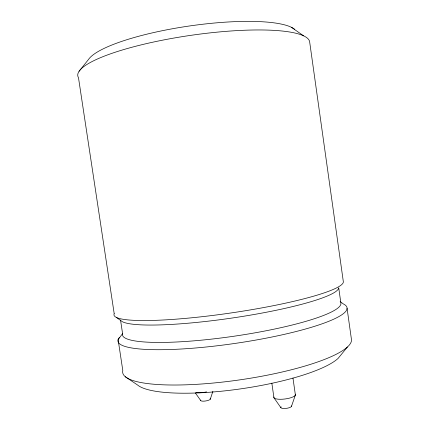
<?xml version="1.0" encoding="UTF-8"?>
<svg xmlns="http://www.w3.org/2000/svg" width="430" height="430" viewBox="0 0 430 430"><rect width="100%" height="100%" fill="white"/><g stroke="black" fill="none" stroke-linecap="round" stroke-linejoin="round"><path stroke-width="0.64" d="M210.286 399.223L212.888 391.316M291.497 406.312L295.388 394.966L292.954 378.008M120.529 320.017L122.582 333.61L118.121 339.614L122.813 370.612A115.584 24.064 -8.3 0 0 234.318 380.631A115.584 24.064 -8.3 0 0 351.509 339.899L347.069 308.315M79.093 71.267L88.532 59.421A106.248 23.037 -8.3 0 1 188.996 26.047A106.248 23.037 -8.3 0 1 294.749 29.353M347.418 346.999L338.114 358.383A104.7 23.258 -8.3 0 1 235.989 389.515A104.7 23.258 -8.3 0 1 137.621 385.054L125.297 376.723M291.368 27.278L303.65 35.857M116.326 317.404L122.496 321.769A110.472 14.969 -8.3 0 0 240.182 316.802A110.472 14.969 -8.3 0 0 338.727 287.847L340.952 303.666A110.392 17.361 -8.3 0 1 228.239 337.034A110.392 17.361 -8.3 0 1 122.582 333.61M340.151 301.554L343.269 303.886A115.751 19.065 -8.3 0 1 237.752 343.016A115.751 19.065 -8.3 0 1 119.513 337.351M195.413 393.036L200.681 400.486M280.881 407.688L273.948 397.766L271.841 383.146M206.599 391.897A9.912 2.478 -9.1 0 1 195.838 392.45M295.222 394.197A10.884 2.983 -7.3 0 1 285.079 398.975A10.884 2.983 -7.3 0 1 273.872 396.992M291.422 405.909A5.391 1.559 -7.3 0 1 285.703 408.43A5.391 1.559 -7.3 0 1 281.139 406.85M210.109 398.572A4.907 1.295 -9.1 0 1 205.83 400.948A4.907 1.295 -9.1 0 1 200.772 400.131M114.203 313.712L78.491 77.733A117.186 23.725 -8.3 0 1 184.008 36.373A117.186 23.725 -8.3 0 1 309.589 41.409L343.366 281.919A115.896 14.883 -8.3 0 1 224.562 313.873A115.896 14.883 -8.3 0 1 114.203 313.712"/></g></svg>
